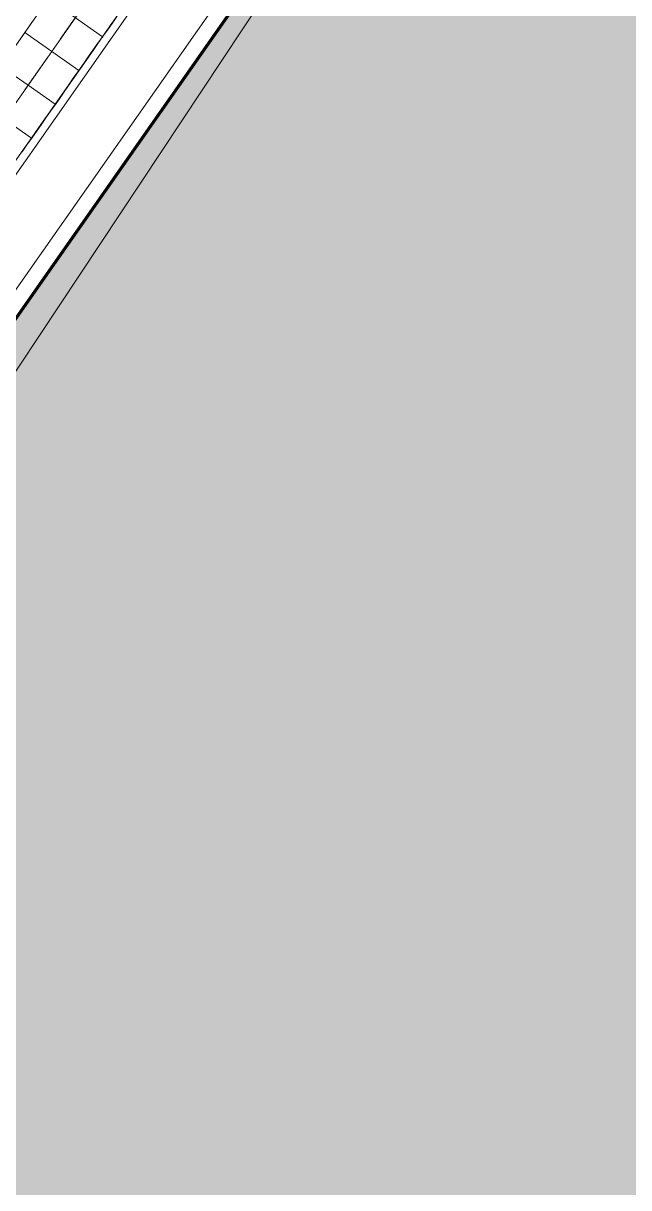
# Model space of a CAD drawing. Header units: metres. Extents: x 478603 to 489313, y 4282657 to 4289463.
# Drawn here: x 480102.8 to 480176.2, y 4287409.7 to 4287550.9 of the extents above; entities that cross this region are included whole.
import ezdxf

# ---------------------------------------------------------------- set-up
doc = ezdxf.new("R2010")
doc.units = ezdxf.units.M
for name, color, linetype, lineweight in [('ADAKENARI', 18, 'Continuous', 0), ('EKS_5', 5, 'Continuous', 0), ('EKSENLER', 3, 'Continuous', 0), ('HDO_5', 30, 'Continuous', 0), ('KALDIRIM', 11, 'Continuous', 0), ('KDA_5', 150, 'Continuous', 20), ('KYO_5', 1, 'Continuous', 20), ('PL_ALİNMAN', 1, 'Continuous', 0), ('PL_ENKESIT', 1, 'Continuous', 0), ('REFUJ', 63, 'Continuous', 0), ('REVIZE_ONERI_KAM_SNR', 9, 'Continuous', 0), ('SEV_KYO_HDO', 3, 'Continuous', 0), ('SEV_YKA_KDA', 3, 'Continuous', 0), ('SNR_PLANONAMAA', 233, 'Continuous', 0), ('YKA_5', 33, 'Continuous', 0), ('YKO_5', 33, 'Continuous', 0)]:
    doc.layers.add(name, color=color, linetype=linetype, lineweight=lineweight)

msp = doc.modelspace()

# ---------------------------------------------------------------- hatches: boundary and pattern name
at = {"layer": 'REVIZE_ONERI_KAM_SNR'}
msp.add_hatch(color=256, dxfattribs=at).paths.add_polyline_path([(480391.37, 4287736.67), (479958.38, 4287021.55), (479846.66, 4286823.22), (479817.89, 4286807.32), (479678.54, 4286593.14), (479667.02, 4286563.36), (479171.87, 4285664.49), (479060.05, 4285423.5), (478955.18, 4285211.94), (478971.57, 4285181.44), (478973.58, 4285138.06), (478896.83, 4284994.41), (478884.26, 4284953.22), (478871.38, 4284822.15), (478829.64, 4284818.29), (478829.64, 4284859.4), (478806.79, 4284865.48), (478716.87, 4284674.35), (478705.55, 4284645.23), (478602.86, 4284697.15), (478665.09, 4284834.56), (478661.84, 4284859.59), (478721.27, 4284982.03), (478734.09, 4284989.86), (478857.78, 4285241.35), (478838.86, 4285277.85), (478831.67, 4285382.6), (478866.61, 4285387.39), (478882.65, 4285289.09), (479341.44, 4286225.89), (479492.42, 4286515.34), (479668.69, 4286852.71), (479834.72, 4287134.36), (480316.15, 4287820.51), (480353.75, 4287856.55), (480321.39, 4287969.42), (480358.64, 4287985.06), (480384.47, 4287906.35), (480463.86, 4288018.44), (480598.66, 4288207.44), (480775.09, 4288481.28), (480856.22, 4288581.77), (481195.87, 4289025.92), (481277.92, 4288967.09), (481191.32, 4288856.62), (480684.78, 4288177.97), (480420.91, 4287781.11), (480447.15, 4287667.53), (480456.56, 4287584.46), (480422.31, 4287581.55), (480417.61, 4287623.09), (480404.49, 4287679.88)])

# ---------------------------------------------------------------- linework, layer by layer
at = {"layer": 'ADAKENARI', "lineweight": 200}
msp.add_line((480075.44, 4287477.43), (480316.15, 4287820.51), dxfattribs=at)
at = {"layer": 'EKS_5'}
for p in [(480106.23, 4287547.44, 945.63), (480103.36, 4287543.35, 945.47)]:
    msp.add_point(p, dxfattribs=at)
at = {"layer": 'EKSENLER'}
msp.add_line((480063.16, 4287486.05), (480303.99, 4287829.29), dxfattribs=at)
at = {"layer": 'HDO_5'}
msp.add_polyline3d([(480113.53, 4287550.87, 945.73), (480112.96, 4287550.05, 945.69), (480112.38, 4287549.23, 945.66), (480111.81, 4287548.41, 945.63), (480111.24, 4287547.59, 945.6), (480110.66, 4287546.77, 945.56), (480110.09, 4287545.95, 945.53), (480109.51, 4287545.14, 945.5), (480108.94, 4287544.32, 945.47), (480108.36, 4287543.5, 945.43), (480107.79, 4287542.68, 945.4), (480107.22, 4287541.86, 945.37), (480106.64, 4287541.04, 945.34), (480106.07, 4287540.22, 945.3), (480105.49, 4287539.4, 945.27), (480104.92, 4287538.59, 945.24), (480104.34, 4287537.77, 945.2), (480103.77, 4287536.95, 945.17), (480103.19, 4287536.13, 945.14), (480102.62, 4287535.31, 945.11)], dxfattribs=at)
for p in [(480112.38, 4287549.23, 945.66), (480109.51, 4287545.14, 945.5), (480106.64, 4287541.04, 945.34), (480103.77, 4287536.95, 945.17)]:
    msp.add_point(p, dxfattribs=at)
at = {"layer": 'KALDIRIM'}
for p, q in [((480066.43, 4287483.75), (480310.94, 4287832.23)), ((480292.27, 4287819.55), (480059.88, 4287488.35))]:
    msp.add_line(p, q, dxfattribs=at)
at = {"layer": 'KDA_5'}
msp.add_polyline3d([(480104.1, 4287551.38, 945.45), (480103.52, 4287550.56, 945.43), (480102.95, 4287549.74, 945.41), (480102.38, 4287548.92, 945.38)], dxfattribs=at)
msp.add_point((480102.95, 4287549.74, 945.41), dxfattribs=at)
at = {"layer": 'KYO_5'}
msp.add_polyline3d([(480114.13, 4287551.67, 946.02), (480113.55, 4287550.85, 945.98), (480112.98, 4287550.03, 945.94), (480112.4, 4287549.21, 945.9), (480111.83, 4287548.4, 945.87), (480111.26, 4287547.58, 945.84), (480110.68, 4287546.76, 945.82), (480110.11, 4287545.94, 945.79), (480109.53, 4287545.12, 945.76), (480108.96, 4287544.3, 945.73), (480108.39, 4287543.48, 945.71), (480107.81, 4287542.66, 945.69), (480107.24, 4287541.84, 945.66), (480106.67, 4287541.02, 945.64), (480106.09, 4287540.21, 945.61), (480105.52, 4287539.39, 945.58), (480104.94, 4287538.57, 945.56), (480104.37, 4287537.75, 945.53), (480103.8, 4287536.93, 945.5), (480103.22, 4287536.11, 945.48), (480102.65, 4287535.29, 945.45)], dxfattribs=at)
for p in [(480112.4, 4287549.21, 945.9), (480109.53, 4287545.12, 945.76), (480106.67, 4287541.02, 945.64), (480103.8, 4287536.93, 945.5)]:
    msp.add_point(p, dxfattribs=at)
at = {"layer": 'PL_ALİNMAN'}
for p, q in [((480110.14, 4287553.01), (480107.27, 4287548.92)), ((480106.7, 4287548.1), (480106.41, 4287547.69)), ((480105.83, 4287546.87), (480102.96, 4287542.78))]:
    msp.add_line(p, q, dxfattribs=at)
at = {"layer": 'PL_ENKESIT'}
for points in [[(480112.4, 4287549.21, 945.9), (480112.38, 4287549.23, 945.66), (480112.38, 4287549.23, 945.71), (480109.1, 4287551.53, 945.79), (480105.83, 4287553.83, 945.71), (480105.82, 4287553.83, 945.52)], [(480109.53, 4287545.12, 945.76), (480109.51, 4287545.14, 945.5), (480109.5, 4287545.14, 945.55), (480106.23, 4287547.44, 945.63), (480102.96, 4287549.74, 945.55), (480102.95, 4287549.74, 945.41)], [(480106.67, 4287541.02, 945.64), (480106.64, 4287541.04, 945.34), (480106.63, 4287541.05, 945.39), (480103.36, 4287543.35, 945.47), (480100.08, 4287545.64, 945.39), (480100.08, 4287545.65, 945.27)], [(480103.8, 4287536.93, 945.5), (480103.77, 4287536.95, 945.17), (480103.76, 4287536.95, 945.22), (480100.49, 4287539.25, 945.3), (480097.21, 4287541.55, 945.22), (480097.21, 4287541.55, 945.07)]]:
    msp.add_polyline3d(points, dxfattribs=at)
at = {"layer": 'REFUJ'}
for p, q in [((480067.25, 4287483.18), (480304.06, 4287820.68)), ((480073.8, 4287478.58), (480310.59, 4287816.06))]:
    msp.add_line(p, q, dxfattribs=at)
at = {"layer": 'REVIZE_ONERI_KAM_SNR'}
msp.add_polyline3d([(479492.42, 4286515.34, 0), (479668.69, 4286852.71, 0), (479834.72, 4287134.36, 0), (480316.15, 4287820.51, 0), (480353.75, 4287856.55, 0), (480321.39, 4287969.42, 0), (480358.64, 4287985.06, 0), (480384.47, 4287906.35, 0), (480463.86, 4288018.44, 0)], dxfattribs=at)
msp.add_polyline3d([(479492.42, 4286515.34, 0), (479668.69, 4286852.71, 0), (479834.72, 4287134.36, 0), (480316.15, 4287820.51, 0), (480353.75, 4287856.55, 0), (480321.39, 4287969.42, 0), (480358.64, 4287985.06, 0), (480384.47, 4287906.35, 0), (480463.86, 4288018.44, 0)], dxfattribs=at)
msp.add_polyline3d([(479492.42, 4286515.34, 0), (479668.69, 4286852.71, 0), (479834.72, 4287134.36, 0), (480316.15, 4287820.51, 0), (480353.75, 4287856.55, 0), (480321.39, 4287969.42, 0), (480358.64, 4287985.06, 0), (480384.47, 4287906.35, 0), (480463.86, 4288018.44, 0)], dxfattribs=at)
at = {"layer": 'SEV_KYO_HDO'}
for p, q in [((480112.98, 4287550.03, 945.94), (480112.96, 4287550.05, 945.69)), ((480111.83, 4287548.4, 945.87), (480111.82, 4287548.4, 945.75)), ((480110.68, 4287546.76, 945.82), (480110.66, 4287546.77, 945.56)), ((480109.53, 4287545.12, 945.76), (480109.52, 4287545.13, 945.63)), ((480108.39, 4287543.48, 945.71), (480108.36, 4287543.5, 945.43)), ((480107.24, 4287541.84, 945.66), (480107.23, 4287541.85, 945.52)), ((480106.09, 4287540.21, 945.61), (480106.07, 4287540.22, 945.3)), ((480104.94, 4287538.57, 945.56), (480104.93, 4287538.58, 945.4)), ((480103.8, 4287536.93, 945.5), (480103.77, 4287536.95, 945.17))]:
    msp.add_line(p, q, dxfattribs=at)
at = {"layer": 'SEV_YKA_KDA'}
msp.add_line((480102.96, 4287549.74, 945.55), (480102.95, 4287549.74, 945.48), dxfattribs=at)
at = {"layer": 'SNR_PLANONAMAA'}
msp.add_line((480313.43, 4287827.6, 942.48), (480037.02, 4287410.95, 942.48), dxfattribs=at)
at = {"layer": 'YKA_5'}
msp.add_polyline3d([(480104.1, 4287551.37, 945.61), (480103.53, 4287550.55, 945.58), (480102.96, 4287549.74, 945.55), (480102.38, 4287548.92, 945.52)], dxfattribs=at)
msp.add_point((480102.96, 4287549.74, 945.55), dxfattribs=at)
at = {"layer": 'YKO_5'}
msp.add_polyline3d([(480113.52, 4287550.87, 945.78), (480112.95, 4287550.05, 945.74), (480112.38, 4287549.23, 945.71), (480111.8, 4287548.42, 945.68), (480111.23, 4287547.6, 945.65), (480110.65, 4287546.78, 945.61), (480110.08, 4287545.96, 945.58), (480109.5, 4287545.14, 945.55), (480108.93, 4287544.32, 945.52), (480108.36, 4287543.5, 945.48), (480107.78, 4287542.68, 945.45), (480107.21, 4287541.87, 945.42), (480106.63, 4287541.05, 945.39), (480106.06, 4287540.23, 945.35), (480105.48, 4287539.41, 945.32), (480104.91, 4287538.59, 945.29), (480104.34, 4287537.77, 945.25), (480103.76, 4287536.95, 945.22), (480103.19, 4287536.14, 945.19), (480102.61, 4287535.32, 945.16)], dxfattribs=at)
for p in [(480112.38, 4287549.23, 945.71), (480109.5, 4287545.14, 945.55), (480106.63, 4287541.05, 945.39), (480103.76, 4287536.95, 945.22)]:
    msp.add_point(p, dxfattribs=at)

doc.saveas('drawing.dxf')
